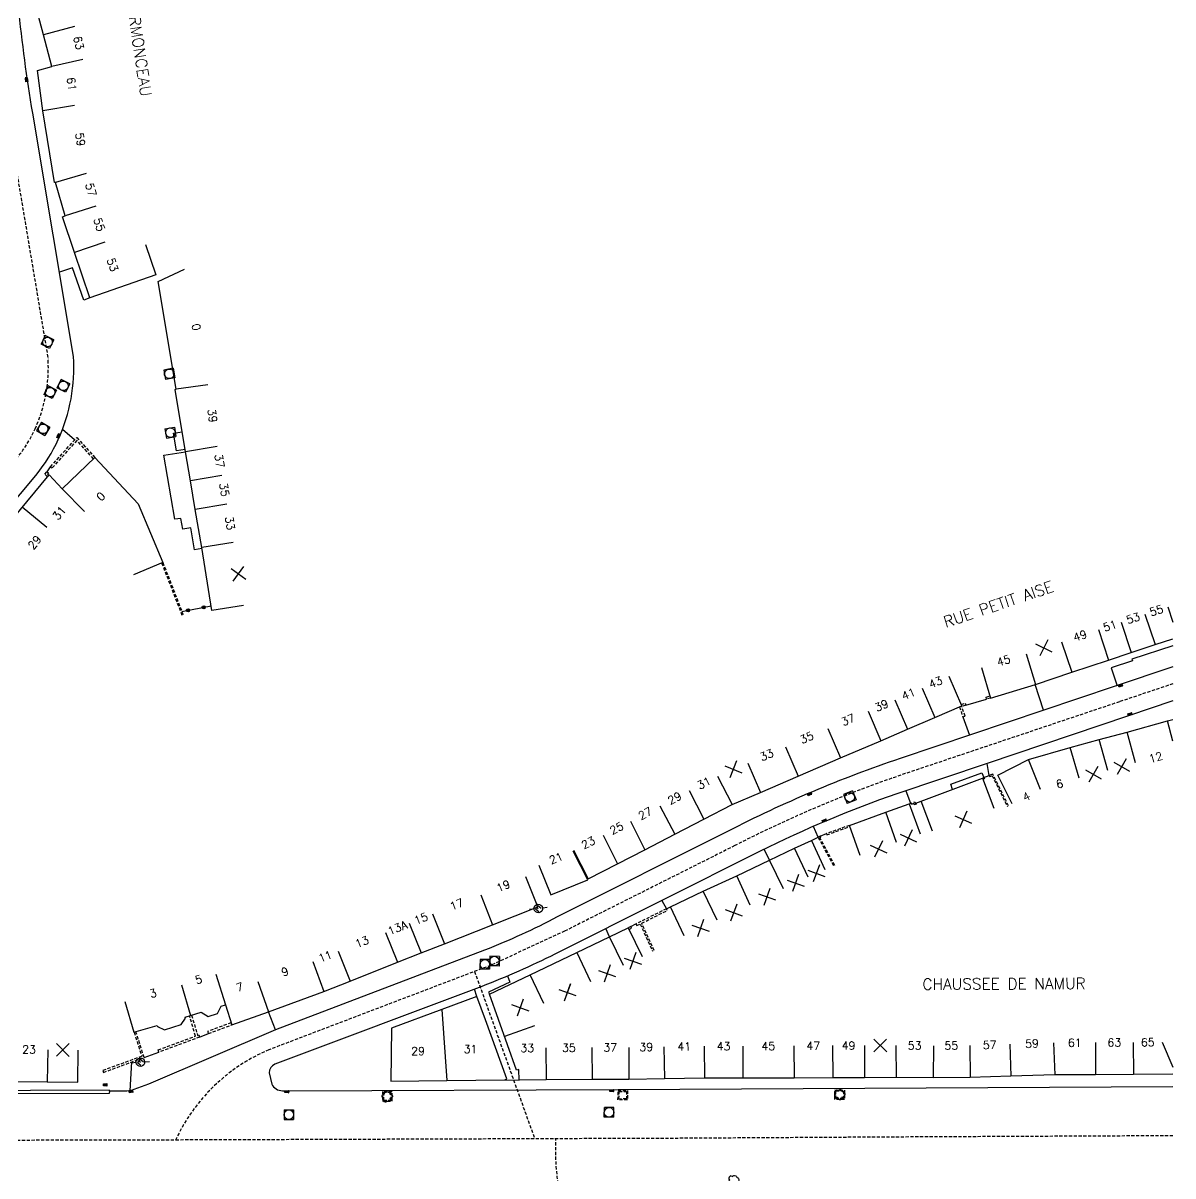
# Model space of a CAD drawing. Header units: millimetres. Extents: x 155999 to 157001, y 123000 to 124001.
# Drawn here: x 156820.4 to 157000, y 123489.4 to 123669.4 of the extents above; entities that cross this region are included whole.
import ezdxf
from ezdxf.enums import TextEntityAlignment as Align

# ---------------------------------------------------------------- set-up
doc = ezdxf.new("R2010")
doc.units = ezdxf.units.MM
doc.linetypes.add('DASHED', pattern=[0.75, 0.5, -0.25])
doc.layers.get('0').update_dxf_attribs({"linetype": 'CONTINUOUS'})
for name, color, linetype in [('W0001', 6, 'DASHED'), ('W0008', 7, 'CONTINUOUS'), ('W0100', 7, 'CONTINUOUS'), ('W0112', 1, 'DASHED'), ('W0300', 7, 'CONTINUOUS'), ('W0322', 7, 'CONTINUOUS'), ('W0334', 7, 'CONTINUOUS'), ('W0400', 7, 'CONTINUOUS'), ('W0420', 7, 'CONTINUOUS'), ('W0471', 7, 'CONTINUOUS'), ('W0989', 7, 'CONTINUOUS'), ('W0991', 7, 'CONTINUOUS'), ('W1102', 7, 'CONTINUOUS')]:
    doc.layers.add(name, color=color, linetype=linetype)
doc.styles.get("Standard").update_dxf_attribs({"font": 'romans.shx', "width": 0.85})

# ---------------------------------------------------------------- blocks, each defined once
blk = doc.blocks.new('t991o')
at = {"color": 0, "linetype": 'Continuous'}
for p, q in [((-1, 1), (1, -1)), ((-1, -1), (1, 1))]:
    blk.add_line(p, q, dxfattribs=at)
blk = doc.blocks.new('T400')
for p, q in [((-0.15, 0.3), (0.15, 0.3)), ((-0.15, -0.25), (-0.15, 0.3)), ((-0.15, 0.15), (0.15, 0.15)), ((-0.15, 0), (0.15, 0)), ((0.15, 0.3), (0.15, -0.25)), ((-0.15, -0.15), (0.15, -0.15)), ((-0.15, -0.25), (-0.15, -0.3)), ((-0.15, -0.3), (0.15, -0.3)), ((0.15, -0.3), (0.15, -0.25))]:
    blk.add_line(p, q)
blk = doc.blocks.new('T420')
for p, q in [((0.75, 0.75), (-0.75, 0.75)), ((-0.75, 0.75), (-0.75, -0.75)), ((0.75, 0.75), (0.75, -0.75)), ((0.75, -0.75), (-0.75, -0.75))]:
    blk.add_line(p, q)
blk.add_ellipse((0, 0), major_axis=(-0.53, 0.53), ratio=1, start_param=3.926991, end_param=10.210176)
blk = doc.blocks.new('T300')
for p, q in [((-0.8, 0.51), (-0.86, 0.34)), ((-0.86, 0.34), (-0.86, 0.17)), ((-0.86, 0.17), (-0.74, 0.06)), ((-0.69, 0.63), (-0.8, 0.51)), ((-0.8, -0.06), (-0.74, 0.06)), ((-0.74, 0.06), (-0.69, 0.11)), ((-0.57, 0.69), (-0.69, 0.63)), ((-0.46, 0.69), (-0.57, 0.69)), ((-0.29, 0.63), (-0.46, 0.69)), ((-0.29, 0.63), (-0.17, 0.74)), ((-0.23, 0.57), (-0.29, 0.63)), ((-0.17, 0.74), (-0.06, 0.8)), ((-0.06, 0.8), (0.06, 0.8)), ((0.06, 0.8), (0.23, 0.74)), ((0.23, 0.74), (0.34, 0.63)), ((0.34, 0.63), (0.4, 0.51)), ((0.46, 0.46), (0.34, 0.46)), ((0.4, 0.51), (0.4, 0.46)), ((0.57, 0.4), (0.46, 0.46)), ((0.57, 0.4), (0.69, 0.29)), ((0.69, 0.29), (0.74, 0.17)), ((0.74, 0.06), (0.69, -0.17)), ((0.74, 0.17), (0.74, 0.06)), ((-0.8, -0.17), (-0.8, -0.06)), ((-0.8, -0.23), (-0.8, -0.17)), ((-0.74, -0.34), (-0.8, -0.23)), ((-0.69, -0.4), (-0.74, -0.34)), ((-0.51, -0.46), (-0.69, -0.4)), ((-0.4, -0.46), (-0.51, -0.46)), ((-0.4, -0.46), (-0.34, -0.46)), ((-0.34, -0.46), (-0.34, -0.4)), ((-0.34, -0.51), (-0.34, -0.46)), ((-0.29, -0.63), (-0.34, -0.51)), ((-0.17, -0.74), (-0.29, -0.63)), ((-0.06, -0.8), (-0.17, -0.74)), ((0.06, -0.8), (-0.06, -0.8)), ((0.17, -0.74), (0.06, -0.8)), ((0.23, -0.69), (0.17, -0.74)), ((0.29, -0.46), (0.23, -0.46)), ((0.29, -0.63), (0.23, -0.69)), ((0.46, -0.4), (0.29, -0.46)), ((0.34, -0.51), (0.29, -0.63)), ((0.34, -0.51), (0.34, -0.46)), ((0.57, -0.34), (0.46, -0.4)), ((0.63, -0.29), (0.57, -0.34)), ((0.69, -0.17), (0.63, -0.29))]:
    blk.add_line(p, q)
blk = doc.blocks.new('T471')
for p, q in [((-0.333334, 0.333334), (-0.333334, -0.333334)), ((-0.333334, 0.333334), (0.333334, 0.333334)), ((-0.333334, 0), (0, 0)), ((0.500001, 0.500001), (1.000002, 1.000002)), ((-0.500001, -0.500001), (-1.000002, -1.000002)), ((-0.333334, -0.333334), (0.333334, -0.333334))]:
    blk.add_line(p, q)
blk.add_ellipse((0, 0), major_axis=(0.471405, 0.471405), ratio=1, start_param=5.4977871438, end_param=11.780972451)
blk = doc.blocks.new('t322o')
at = {"color": 0, "linetype": 'Continuous'}
for radius in [0.25, 0.15]:
    blk.add_circle((0, 0), radius, dxfattribs=at)

msp = doc.modelspace()

# ---------------------------------------------------------------- linework, layer by layer
at = {"layer": 'W0001'}
for points in [[(156815.74, 123671.52, 0.015748), (156818.01, 123654.67), (156824.35, 123616.9, -0.120664), (156822.31, 123606.04, -0.066434), (156819.36, 123601.32), (156789.57, 123565.76), (156781.51, 123556.35), (156762.16, 123534.17), (156754.12, 123525.18), (156740.14, 123509.88, 0.153895), (156736.46, 123494.69)], [(157000, 123566.23), (156991.64, 123563.42), (156958.21, 123552.21, 0.037385), (156931.58, 123540.96), (156905, 123527.61), (156893.46, 123522.27), (156858.81, 123509.08, 0.185748), (156844.25, 123494.99)]]:
    msp.add_lwpolyline(points, format="xyb", dxfattribs=at)
at = {"layer": 'W0001', "flags": 128}
msp.add_lwpolyline([(156890.94, 123521.32), (156900.34, 123495.18)], dxfattribs=at)
for points in [[(157000, 123495.66), (156956.42, 123495.46), (156922.76, 123495.26), (156849.41, 123495.01), (156747.61, 123494.78, 0.030306), (156716.97, 123493.33, 0.014609), (156685.52, 123487.48, 0.012006), (156650.59, 123479.04, 0.042125), (156564.36, 123448.17)], [(156922.27, 123435.03), (156905.42, 123481.71, -0.084019), (156903.64, 123495.2)]]:
    msp.add_lwpolyline(points, format="xyb", dxfattribs=at)
at = {"layer": 'W0008'}
for points in [[(156792.62, 123563.17), (156822.43, 123598.77, 0.066557), (156825.94, 123604.39, 0.122827), (156828.32, 123617.35), (156821.95, 123655.33, -0.015737), (156819.71, 123671.92)], [(157000, 123568.87), (156990.84, 123565.79), (156957.41, 123554.57, 0.037373), (156930.45, 123543.19), (156903.85, 123529.83, -0.027782), (156892.5, 123524.63), (156859.85, 123512.2), (156840, 123503.74), (156837.73, 123502.87, -0.067452), (156836.66, 123502.62), (156833.92, 123502.61), (156833.87, 123502.26), (156809.25, 123502.19)], [(157000, 123563.58), (156993.08, 123561.25), (156971, 123553.81), (156956.88, 123549.07, 0.029935), (156935.55, 123540.11), (156920.18, 123532.4), (156903.48, 123524.02, -0.02307), (156892.09, 123518.99), (156859.77, 123506.82, 0.30692), (156858.85, 123505.49), (156859.26, 123503.73, 0.287386), (156860.95, 123502.7), (156862.11, 123502.67), (156913.37, 123502.88), (157000, 123503.33, -0.080892)]]:
    msp.add_lwpolyline(points, format="xyb", dxfattribs=at)
at = {"layer": 'W0100'}
for p, q in [((156892.63, 123513.78), (156891.29, 123517.42)), ((156895.98, 123504.54), (156892.63, 123513.78)), ((156895.65, 123504.4), (156895.98, 123504.54))]:
    msp.add_line(p, q, dxfattribs=at)
for points in [[(156839.54, 123634.8), (156841.19, 123630.08), (156830.88, 123626.49), (156828.49, 123633.58), (156826.62, 123639.16), (156827.02, 123639.27), (156825.49, 123644.52), (156825.34, 123644.5), (156823.52, 123655.71), (156822.71, 123661.98), (156824.92, 123662.62), (156823.62, 123667.58), (156822.26, 123672.6)], [(156841.52, 123629.02), (156845.66, 123630.95)], [(156854.86, 123578.47), (156849.92, 123577.67), (156848.34, 123587.51), (156847.31, 123593.44), (156846.56, 123597.94), (156845.8, 123602.44), (156844.19, 123612.19), (156844.34, 123612.22), (156841.52, 123629.02)], [(156813.55, 123577.88), (156809.69, 123581.06), (156813.12, 123585.22), (156816.5, 123589.25), (156824.51, 123598.84), (156826.52, 123596.67), (156831.66, 123601.57), (156838.41, 123594.32), (156842.26, 123585.18), (156837.66, 123583.24)], [(156970.08, 123568.8), (156971.53, 123564.01), (156978.54, 123566.14), (156984.19, 123568.03), (156989.94, 123569.94), (156993.49, 123571.11), (156997.2, 123572.34), (157000, 123573.25)], [(156906.4, 123540.25), (156908.68, 123535.79), (156913.28, 123538.14), (156917.55, 123540.32), (156922.21, 123542.77), (156926.76, 123545.11), (156931.18, 123547.38), (156935.6, 123549.27), (156941.48, 123551.79), (156948.11, 123554.66), (156954.38, 123557.35), (156958.54, 123559.14), (156962.8, 123560.97), (156967.02, 123562.79), (156965.04, 123567.38)], [(156974.91, 123547.49), (156972.63, 123551.94), (156977.46, 123554.41), (156983.93, 123556.29), (156988.5, 123557.52), (156992.84, 123558.7), (156999.13, 123560.44), (157000, 123560.68)], [(156962.46, 123543.22), (156960.7, 123547.9), (156970.28, 123551.51), (156972.04, 123546.83)], [(156951.18, 123539.43), (156949.48, 123544.13), (156955.15, 123546.17), (156958.81, 123547.5), (156960.52, 123542.8)], [(156923.67, 123526.87), (156921.52, 123531.38), (156926.65, 123533.83), (156931.92, 123536.24), (156936.98, 123538.7), (156940.89, 123540.56), (156943.56, 123541.77), (156945.62, 123537.22)], [(156900.97, 123537.89), (156902.87, 123533.27), (156908.63, 123535.63), (156906.35, 123540.1)], [(156836.34, 123516.61), (156837.76, 123511.82), (156841.37, 123512.89), (156841.42, 123512.7), (156842.52, 123512.21), (156845.15, 123513.02), (156845.8, 123514.02), (156845.75, 123514.18), (156846.59, 123514.43), (156848.25, 123514.95), (156849.34, 123514.29), (156850.82, 123514.75), (156851.38, 123515.92), (156852.04, 123516.12), (156853.03, 123512.98), (156858.77, 123515.03), (156867.38, 123518.18), (156871.5, 123519.82), (156878.89, 123522.76), (156882.58, 123524.2), (156886.23, 123525.65), (156893.73, 123528.61), (156900.82, 123531.43), (156898.97, 123536.07)], [(157000, 123505.29), (156993.83, 123505.23), (156987.93, 123505.2), (156981.53, 123505.17), (156974.69, 123504.95), (156968.31, 123504.76), (156962.56, 123504.71), (156956.77, 123504.76), (156951.85, 123504.73), (156946.87, 123504.73), (156940.84, 123504.68), (156932.83, 123504.63), (156926.85, 123504.63), (156920.61, 123504.56), (156915.05, 123504.45), (156909.29, 123504.43), (156902.1, 123504.38), (156897.89, 123504.35), (156897.84, 123506.01), (156897.48, 123505.92), (156893.26, 123517.79), (156899.63, 123520.81), (156906.92, 123524.27), (156912.03, 123526.74), (156914.91, 123528.14), (156917.09, 123523.64)], [(156891.28, 123517.43), (156885.82, 123515.4), (156877.95, 123512.48), (156877.85, 123504.18), (156886.63, 123504.29), (156895.65, 123504.4)], [(156803.58, 123509.25), (156803.55, 123504.25), (156810.08, 123504.21), (156818.43, 123504.16), (156824.22, 123504.09), (156828.97, 123504.04), (156829.03, 123509.04)], [(156998.34, 123510.27), (157000, 123506.36)]]:
    msp.add_lwpolyline(points, dxfattribs=at)
at = {"layer": 'W0112'}
for points in [[(156831.44, 123601.36), (156828.84, 123604.23), (156824.95, 123599.9), (156824.72, 123600.1), (156828.83, 123604.68), (156831.66, 123601.57)], [(156824.26, 123598.55), (156823.83, 123598.94), (156824.18, 123599.35), (156824.41, 123599.15), (156824.25, 123598.97), (156824.46, 123598.78)], [(156842.08, 123585.11), (156845.26, 123576.92)], [(156842.26, 123585.18), (156845.46, 123576.95)], [(156966.93, 123562.99), (156967.56, 123563.19), (156967.66, 123562.87), (156967.05, 123562.69)], [(156971.53, 123564.01), (156970.91, 123563.84), (156970.82, 123564.16), (156971.44, 123564.33)], [(156966.68, 123562.64), (156967.18, 123561.05), (156967.53, 123561.15), (156967.02, 123562.79)], [(156970.28, 123551.51), (156970.47, 123551.59), (156970.55, 123551.4), (156970.35, 123551.33)], [(156974.33, 123547.16), (156971.86, 123552.14), (156971.32, 123551.92), (156971.39, 123551.73), (156971.77, 123551.88), (156974.15, 123547.07)], [(156958.81, 123547.5), (156959.68, 123547.81), (156959.78, 123547.55), (156959.86, 123547.57), (156959.92, 123547.41), (156959.66, 123547.31), (156959.57, 123547.56), (156958.87, 123547.31)], [(156949.48, 123544.13), (156945.89, 123542.83), (156945.96, 123542.64), (156949.55, 123543.94)], [(156947.2, 123537.87), (156944.86, 123542.19), (156945.01, 123542.26), (156944.92, 123542.44), (156944.59, 123542.28), (156947.03, 123537.78)], [(156919.01, 123524.58), (156917.05, 123528.85), (156917.05, 123528.85), (156921.03, 123530.83), (156920.9, 123531.1), (156916.92, 123529.12), (156916.14, 123528.75), (156916.28, 123528.48), (156916.78, 123528.72), (156918.74, 123524.46)], [(156916.65, 123529), (156916.65, 123528.99)], [(156915.04, 123527.87), (156915.46, 123528.08), (156915.33, 123528.35), (156914.91, 123528.14)], [(156846.76, 123514.48), (156847.69, 123511.34), (156847.88, 123511.41), (156848, 123511.08), (156841.66, 123508.73), (156841.54, 123509.06), (156847.37, 123511.22), (156846.43, 123514.39)], [(156852.91, 123513.31), (156849.26, 123511.94), (156849.38, 123511.61), (156853.03, 123512.98)], [(156837.78, 123511.83), (156838.97, 123508.07), (156832.89, 123505.84), (156833, 123505.56), (156839.34, 123507.89), (156838.07, 123511.91)]]:
    msp.add_lwpolyline(points, dxfattribs=at)
for points in [[(156878.07, 123501.08), (156878.07, 123502.58), (156876.57, 123502.59), (156876.57, 123501.09)], [(156877.92, 123501.23), (156877.92, 123502.43), (156876.72, 123502.44), (156876.72, 123501.24)], [(156914.82, 123502.73), (156914.81, 123501.26), (156913.34, 123501.25), (156913.36, 123502.72)], [(156914.67, 123502.58), (156914.66, 123501.41), (156913.49, 123501.4), (156913.51, 123502.57)], [(156947.22, 123502.81), (156948.71, 123502.8), (156948.71, 123501.31), (156947.21, 123501.32)], [(156947.37, 123502.66), (156948.56, 123502.65), (156948.56, 123501.46), (156947.36, 123501.47)]]:
    msp.add_lwpolyline(points, close=True, dxfattribs=at)
at = {"layer": 'W0322'}
msp.add_lwpolyline([(156845.24, 123577.52), (156849.81, 123578.39)], dxfattribs=at)
at = {"layer": 'W0334'}
for points in [[(156830.88, 123626.49), (156829.95, 123626.12), (156828.18, 123631.2), (156826.11, 123630.51)], [(156828.49, 123604.3), (156826.58, 123605.92)], [(156845.74, 123602.79), (156844.38, 123602.61), (156843.95, 123605.37), (156845.28, 123605.59)], [(156848.36, 123587.36), (156847.2, 123587.17), (156846.61, 123590.58), (156845.38, 123590.35), (156845.07, 123592.03), (156844.13, 123591.94), (156842.42, 123601.91), (156845.8, 123602.43)], [(156824.18, 123599.35), (156824.72, 123600.1)], [(157000, 123572.18), (156993.6, 123570.09), (156993.7, 123569.79), (156990.36, 123568.74), (156991.27, 123565.93)], [(156979.81, 123562.09), (156978.48, 123566.12)], [(156967.66, 123562.87), (156970.91, 123563.84)], [(156967.18, 123561.05), (156968.23, 123558.2)], [(156965.6, 123549.75), (156965.3, 123550.56), (156970.17, 123552.31), (156970.47, 123551.59), (156971.32, 123551.92), (156971, 123553.81)], [(156958.29, 123549.54), (156959.04, 123547.58)], [(156959.86, 123547.57), (156960.7, 123547.9)], [(156943.56, 123541.77), (156944.59, 123542.28), (156943.88, 123543.97)], [(156944.92, 123542.44), (156945.89, 123542.83)], [(156936.14, 123540.4), (156936.98, 123538.7)], [(156920.18, 123532.4), (156920.9, 123531.1), (156921.52, 123531.38)], [(156912.01, 123526.73), (156911.42, 123528.02)], [(156915.33, 123528.35), (156916.14, 123528.75)], [(156896.08, 123520.61), (156896.43, 123519.65), (156893.12, 123518.1), (156893.26, 123517.79)], [(156891.28, 123517.43), (156890.92, 123518.55)], [(156859.85, 123512.2), (156858.77, 123515.03)], [(156848, 123511.08), (156849.38, 123511.61)], [(156839.34, 123507.89), (156841.66, 123508.73)], [(156837.18, 123502.7), (156837.42, 123507.19)], [(156895.65, 123504.4), (156897.89, 123504.35)], [(156833.92, 123502.61), (156833.91, 123502.76), (156809.23, 123502.69), (156809.21, 123502.51)]]:
    msp.add_lwpolyline(points, dxfattribs=at)
at = {"layer": 'W1102'}
for p, q in [((156828.45, 123668.85), (156823.62, 123667.58)), ((156829.79, 123663.73), (156824.92, 123662.62)), ((156828.46, 123656.51), (156823.52, 123655.71)), ((156830.29, 123645.93), (156825.49, 123644.52)), ((156833.23, 123635.17), (156828.49, 123633.58)), ((156849.29, 123612.89), (156844.34, 123612.22)), ((156850.73, 123603.27), (156845.8, 123602.44)), ((156851.49, 123598.77), (156846.56, 123597.94)), ((156830.04, 123593.12), (156826.52, 123596.67)), ((156852.24, 123594.29), (156847.31, 123593.44)), ((156853.27, 123588.3), (156848.34, 123587.51)), ((156999.21, 123578.25), (157000, 123575.83)), ((156991.92, 123575.86), (156993.49, 123571.11)), ((156995.63, 123577.08), (156997.2, 123572.34)), ((156988.36, 123574.69), (156989.94, 123569.94)), ((156982.61, 123572.77), (156984.19, 123568.03)), ((156977.09, 123570.93), (156978.54, 123566.14)), ((156960.83, 123565.57), (156962.8, 123560.97)), ((156956.57, 123563.74), (156958.54, 123559.14)), ((156952.41, 123561.95), (156954.38, 123557.35)), ((157000, 123557.28), (156999.13, 123560.44)), ((156946.13, 123559.25), (156948.11, 123554.66)), ((156994.15, 123553.88), (156992.84, 123558.7)), ((156939.51, 123556.38), (156941.48, 123551.79)), ((156985.33, 123551.48), (156983.93, 123556.29)), ((156989.81, 123552.69), (156988.5, 123557.52)), ((156933.63, 123553.86), (156935.6, 123549.27)), ((156928.9, 123551.83), (156931.18, 123547.38)), ((156924.47, 123549.56), (156926.76, 123545.11)), ((156919.89, 123547.2), (156922.21, 123542.77)), ((156956.85, 123541.47), (156955.15, 123546.17)), ((156915.27, 123544.77), (156917.55, 123540.32)), ((156911.01, 123542.59), (156913.28, 123538.14)), ((156943.04, 123536.05), (156940.89, 123540.56)), ((156939.16, 123534.2), (156936.98, 123538.7)), ((156934, 123531.69), (156931.92, 123536.24)), ((156891.9, 123533.26), (156893.73, 123528.61)), ((156928.81, 123529.32), (156926.65, 123533.83)), ((156884.39, 123530.3), (156886.23, 123525.65)), ((156877.05, 123527.4), (156878.89, 123522.76)), ((156880.75, 123528.86), (156882.58, 123524.2)), ((156914.2, 123522.24), (156912.03, 123526.74)), ((156869.64, 123524.46), (156871.5, 123519.82)), ((156865.67, 123522.88), (156867.38, 123518.18)), ((156850.56, 123520.9), (156852.04, 123516.12)), ((156901.78, 123516.29), (156899.63, 123520.81)), ((156845.17, 123519.23), (156846.59, 123514.43)), ((156857.09, 123519.74), (156858.77, 123515.03)), ((156902.06, 123509.38), (156902.1, 123504.38)), ((156909.26, 123509.42), (156909.29, 123504.43)), ((156915.03, 123509.45), (156915.05, 123504.45)), ((156920.51, 123509.56), (156920.61, 123504.56)), ((156926.79, 123509.63), (156926.85, 123504.63)), ((156932.84, 123509.63), (156932.83, 123504.63)), ((156940.81, 123509.68), (156940.84, 123504.68)), ((156946.83, 123509.73), (156946.87, 123504.73)), ((156951.85, 123509.73), (156951.85, 123504.73)), ((156956.73, 123509.76), (156956.77, 123504.76)), ((156962.6, 123509.72), (156962.56, 123504.71)), ((156968.27, 123509.76), (156968.31, 123504.76)), ((156974.55, 123509.95), (156974.69, 123504.95)), ((156981.37, 123510.16), (156981.53, 123505.17)), ((156987.9, 123510.2), (156987.93, 123505.2)), ((156993.8, 123510.23), (156993.83, 123505.23)), ((156824.28, 123509.09), (156824.22, 123504.09))]:
    msp.add_line(p, q, dxfattribs=at)
for points in [[(156831.78, 123640.81), (156827.02, 123639.27)], [(156979.31, 123549.74), (156977.46, 123554.41)]]:
    msp.add_lwpolyline(points, dxfattribs=at)
at = {"layer": 'W1102', "flags": 128}
for points in [[(156824.17, 123590.61), (156820.32, 123593.82)], [(156906.92, 123524.27), (156909.07, 123519.76)], [(156885.82, 123515.4), (156886.63, 123504.29)], [(156900.32, 123512.85), (156895.61, 123511.18)]]:
    msp.add_lwpolyline(points, dxfattribs=at)

# ---------------------------------------------------------------- block references
at = {"layer": 'W0300'}
for p, rotation in [((156877.31, 123501.81), 89.9004551438352), ((156948.02, 123502.09), 358.913990158506), ((156931.48, 123488.68), 358.913990158506)]:
    msp.add_blockref('T300', p, dxfattribs=dict(at, rotation=rotation))
at = {"layer": 'W0322', "rotation": 10.75648543828899}
for p in [(156846.2, 123577.7), (156848.65, 123578.17)]:
    msp.add_blockref('t322o', p, dxfattribs=at)
at = {"layer": 'W0400'}
for p, rotation in [((156820.98, 123660.55), 188.3391990587644), ((156825.98, 123604.91), 156.4088520265457), ((156991.84, 123565.95), 108.5458338627467), ((156993.29, 123561.49), 108.6183442188484), ((156943.27, 123549.01), 113.4038890734699), ((156945.56, 123544.87), 113.4795852915385), ((156833.29, 123503.61), 90.24481650018112), ((156837.32, 123502.57), 103.1947194658387), ((156861.64, 123502.54), 88.87264413076795), ((156912.37, 123502.7), 90.22992228903783)]:
    msp.add_blockref('T400', p, dxfattribs=dict(at, rotation=rotation))
at = {"layer": 'W0420'}
for p, rotation in [((156824.25, 123619.59), 333.420599329276), ((156843.28, 123614.61), 10.9710863663679), ((156826.74, 123612.75), 333.420599329276), ((156824.67, 123611.76), 333.420599329276), ((156823.58, 123606.04), 57.9837247195056), ((156843.45, 123605.44), 98.98446377098631), ((156949.53, 123548.52), 22.4238484598263), ((156894.06, 123522.93), 358.872644130768), ((156892.55, 123522.43), 358.872644130768), ((156861.94, 123498.95), 89.9004551438352), ((156911.95, 123499.31), 269.268868999993)]:
    msp.add_blockref('T420', p, dxfattribs=dict(at, rotation=rotation))
at = {"layer": 'W0471'}
for p, rotation in [((156900.9, 123531.15), 322.2974243620704), ((156838.76, 123507.15), 320.3194160108688)]:
    msp.add_blockref('T471', p, dxfattribs=dict(at, rotation=rotation))
at = {"layer": 'W0991'}
for p, rotation in [((156854.07, 123583.38), 9.155513340819796), ((156979.82, 123571.84), 288.4446834600851), ((156931.34, 123552.88), 293.1477565999199), ((156991.99, 123553.29), 285.272461902407), ((156987.55, 123552.08), 285.1056608369719), ((156967.25, 123545.03), 290.6411996081534), ((156958.69, 123542.14), 290.0008525560389), ((156954.02, 123540.45), 289.7966927624378), ((156944.31, 123536.62), 294.3545850163067), ((156941.07, 123535.11), 295.5461093290264), ((156936.6, 123532.95), 295.8892237474122), ((156931.41, 123530.51), 294.5792213759012), ((156926.22, 123528.08), 295.5004040358108), ((156915.65, 123522.94), 295.8880902508793), ((156911.64, 123521), 295.7777189493524), ((156905.42, 123518.02), 295.4429248644294), ((156905.43, 123518.03), 295.4512581129683), ((156898.06, 123515.66), 295.407001231634), ((156826.65, 123509.06), 89.37466449016239), ((156954.3, 123509.75), 270.4036161700392)]:
    msp.add_blockref('t991o', p, dxfattribs=dict(at, rotation=rotation))

# ---------------------------------------------------------------- texts
at = {"layer": 'W0989'}
for s, rotation, p in [('RUE DU WARMONCEAU', 278.4747, (156837.76, 123670.86)), ('RUE PETIT AISE', 18.5705, (156972.75, 123578.65)), ('CHAUSSEE DE NAMUR', 0.2673, (156973.63, 123519.39))]:
    msp.add_text(s, height=1.75, rotation=rotation, dxfattribs=at).set_placement(p, align=Align.MIDDLE)
at = {"layer": 'W0991'}
for s, rotation, p in [('63', 284.6747, (156829.12, 123666.3)), ('61', 277.3785, (156828.03, 123659.87)), ('59', 279.8042, (156829.38, 123651.22)), ('57', 286.2725, (156831.04, 123643.37)), ('55', 287.9434, (156832.34, 123637.94)), ('53', 288.6395, (156834.42, 123631.65)), ('0', 281.3845, (156847.48, 123621.92)), ('39', 278.4872, (156850.01, 123608.08)), ('37', 279.5885, (156851.11, 123601.02)), ('35', 279.5234, (156851.87, 123596.53)), ('0', 42.969, (156832.58, 123595.48)), ('31', 49.9474, (156826.09, 123592.89)), ('33', 279.7791, (156852.76, 123591.3)), ('29', 49.9474, (156822.25, 123588.32)), ('55', 18.1194, (156997.42, 123577.67)), ('51', 18.2509, (156990.15, 123575.28)), ('53', 18.2587, (156993.78, 123576.47)), ('49', 18.4361, (156985.49, 123573.73)), ('45', 16.9, (156973.55, 123569.85)), ('43', 23.2839, (156962.93, 123566.47)), ('41', 23.251, (156958.7, 123564.65)), ('39', 23.2564, (156954.49, 123562.84)), ('37', 23.2514, (156949.27, 123560.6)), ('35', 23.4224, (156942.82, 123557.82)), ('33', 23.2082, (156936.56, 123555.12)), ('12', 15.4675, (156997.3, 123554.75)), ('31', 27.1216, (156926.76, 123550.73)), ('6', 16.1841, (156982.3, 123550.61)), ('29', 27.2693, (156922.19, 123548.38)), ('4', 27.111, (156977.11, 123548.61)), ('27', 27.6672, (156917.57, 123545.98)), ('25', 27.0942, (156913.13, 123543.68)), ('23', 27.0347, (156908.7, 123541.42)), ('21', 22.331, (156903.66, 123539)), ('19', 21.7086, (156895.43, 123534.67)), ('17', 21.5062, (156888.15, 123531.78)), ('13A', 21.4297, (156878.9, 123528.13)), ('15', 21.6213, (156882.57, 123529.58)), ('13', 21.6628, (156873.35, 123525.94)), ('11', 21.762, (156867.62, 123523.66)), ('9', 20.0647, (156861.33, 123521.29)), ('5', 17.2296, (156847.85, 123520.06)), ('3', 16.4835, (156840.74, 123517.91)), ('7', 17.2296, (156854.27, 123518.87)), ('23', 359.2963, (156821.37, 123509.12)), ('29', 0.3705, (156882.12, 123508.88)), ('31', 0.3705, (156890.31, 123509.19)), ('33', 0.4284, (156899.17, 123509.36)), ('35', 0.3705, (156905.67, 123509.4)), ('37', 0.2857, (156912.13, 123509.44)), ('39', 1.1404, (156917.76, 123509.51)), ('41', 0.635, (156923.68, 123509.6)), ('43', 359.9588, (156929.82, 123509.63)), ('45', 0.3742, (156936.81, 123509.66)), ('47', 0.4422, (156943.83, 123509.7)), ('49', 0.0011, (156949.34, 123509.73)), ('53', 359.5237, (156959.67, 123509.74)), ('55', 0.4863, (156965.39, 123509.74)), ('57', 1.6674, (156971.38, 123509.85)), ('59', 1.8256, (156977.99, 123510.06)), ('61', 0.325, (156984.67, 123510.18)), ('63', 0.2469, (156990.85, 123510.22)), ('65', 0.5301, (156996.07, 123510.25))]:
    msp.add_text(s, height=1.25, rotation=rotation, dxfattribs=at).set_placement(p, align=Align.MIDDLE)

doc.saveas('drawing.dxf')
